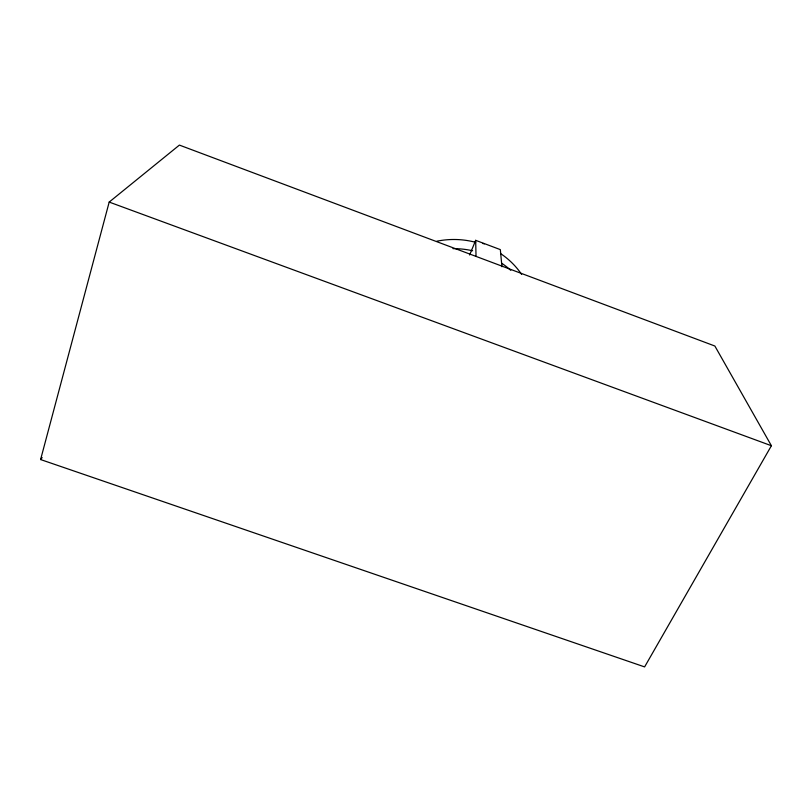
<?xml version="1.0" encoding="UTF-8"?>
<svg xmlns="http://www.w3.org/2000/svg" width="812" height="812" viewBox="0 0 812 812"><rect width="100%" height="100%" fill="white"/><g stroke="black" fill="none" stroke-linecap="round" stroke-linejoin="round"><path stroke-width="1.22" d="M40.6 459.551L109.194 202.076L179.401 145.094L714.864 346.024L771.4 445.727L644.606 666.906L40.6 459.551L42.153 457.562M469.63 255.009L475.68 240.332L500.334 249.619L501.938 266.752M109.194 202.076L771.4 445.727M475.68 240.332L476.025 256.419M482.683 243.488A2.883 2.771 -8.1 0 1 484.236 243.955M436.866 241.205A80.144 75.262 1.2 0 1 475.68 242.331M500.862 253.76A80.144 75.262 1.2 0 1 521.629 274.405M452.964 248.634A82.306 76.978 1.4 0 1 472.614 250.756M501.755 263.271A82.306 76.978 1.4 0 1 510.778 270.325"/></g></svg>
